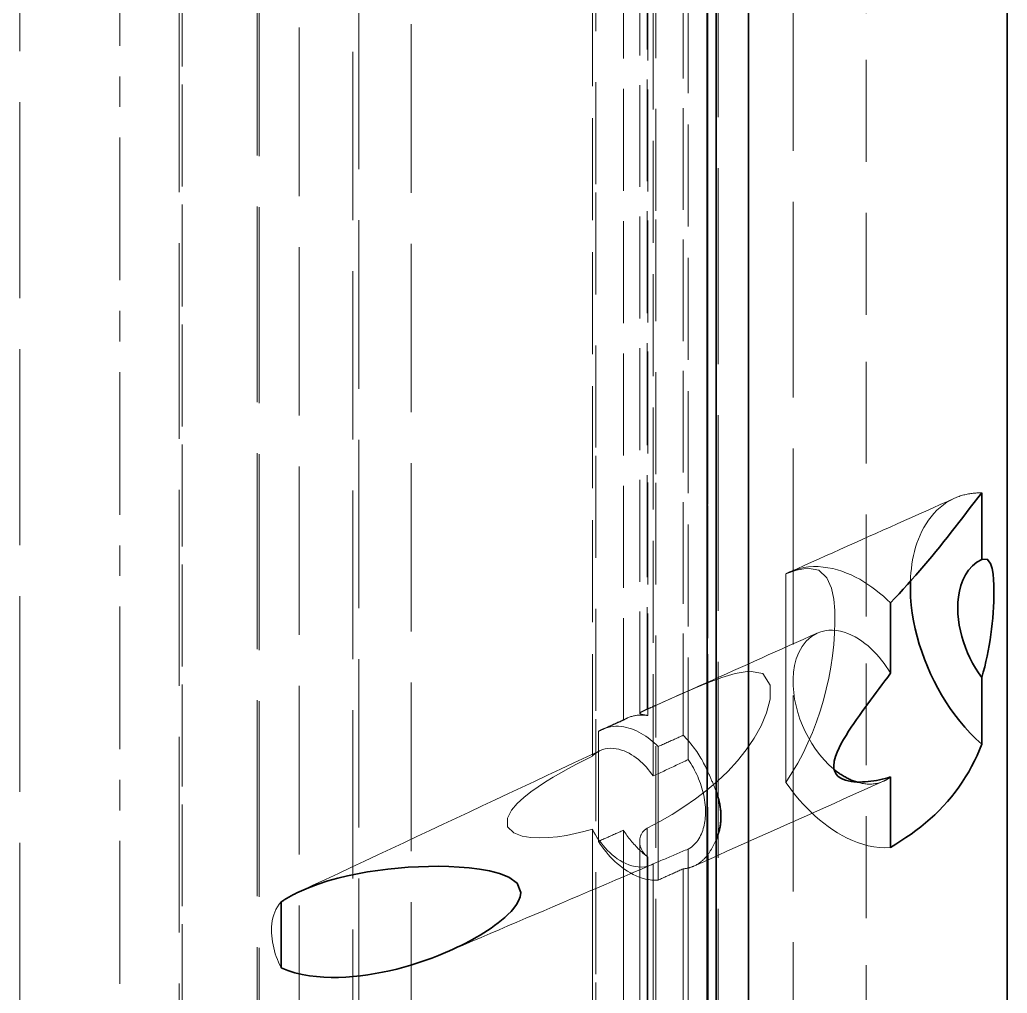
# Model space of a CAD drawing. Header units: millimetres. Extents: x 10 to 410, y 10 to 287.
# Drawn here: x 308.51 to 313.352, y 185.053 to 189.828 of the extents above; entities that cross this region are included whole.
import ezdxf

# ---------------------------------------------------------------- set-up
doc = ezdxf.new("R2010")
doc.units = ezdxf.units.MM
doc.linetypes.add('CENTER', pattern=[1.15, 0.7, -0.15, 0.15, -0.15])
doc.linetypes.add('DASHED', pattern=[0.75, 0.5, -0.25])
for name, color, linetype, lineweight in [('CENTER', 4, 'CENTER', 13), ('HIDDEN', 8, 'DASHED', 18), ('VISIBLE', 7, 'CONTINUOUS', 35)]:
    doc.layers.add(name, color=color, linetype=linetype, lineweight=lineweight)

msp = doc.modelspace()

# ---------------------------------------------------------------- linework, layer by layer
at = {"layer": 'CENTER'}
msp.add_line((309, 169), (309, 273), dxfattribs=at)
at = {"layer": 'HIDDEN'}
for points in [[(312.6602, 176.5424), (312.6602, 178.0222), (312.6602, 179.502), (312.6602, 180.9817), (312.6602, 182.4615), (312.6602, 183.9413), (312.6602, 185.4211), (312.6602, 186.9008), (312.6602, 188.3806), (312.6602, 189.8604), (312.6602, 191.3401), (312.6602, 192.8199), (312.6602, 194.2997), (312.6602, 195.7794), (312.6602, 197.2592), (312.6602, 198.739), (312.6602, 200.2187), (312.6602, 201.6985), (312.6602, 203.1783), (312.6602, 204.6581), (312.6602, 206.1378), (312.6602, 207.6176), (312.6602, 209.0974), (312.6602, 210.5771)], [(311.8842, 175.1076), (311.8842, 176.5873), (311.8842, 178.0671), (311.8842, 179.5469), (311.8842, 181.0266), (311.8842, 182.5064), (311.8842, 183.9862), (311.8842, 185.4659), (311.8842, 186.9457), (311.8842, 188.4255), (311.8842, 189.9053), (311.8842, 191.385), (311.8842, 192.8648), (311.8842, 194.3446), (311.8842, 195.8243), (311.8842, 197.3041), (311.8842, 198.7839), (311.8842, 200.2636), (311.8842, 201.7434), (311.8842, 203.2232), (311.8842, 204.7029), (311.8842, 206.1827), (311.8842, 207.6625), (311.8842, 209.1423)], [(308.51, 179.2373), (308.51, 180.448), (308.51, 181.6588), (308.51, 182.8695), (308.51, 184.0802), (308.51, 185.2909), (308.51, 186.5016), (308.51, 187.7124), (308.51, 188.9231), (308.51, 190.1338), (308.51, 191.3445), (308.51, 192.5552), (308.51, 193.766), (308.51, 194.9767), (308.51, 196.1874), (308.51, 197.3981), (308.51, 198.6088), (308.51, 199.8196), (308.51, 201.0303), (308.51, 202.241), (308.51, 203.4517), (308.51, 204.6624), (308.51, 205.8732), (308.51, 207.0839)], [(311.3352, 177.3988), (311.3352, 178.6902), (311.3352, 179.9816), (311.3352, 181.2731), (311.3352, 182.5645), (311.3352, 183.856), (311.3352, 185.1474), (311.3352, 186.4388), (311.3352, 187.7303), (311.3352, 189.0217), (311.3352, 190.3131), (311.3352, 191.6046), (311.3352, 192.896), (311.3352, 194.1874), (311.3352, 195.4789), (311.3352, 196.7703), (311.3352, 198.0617), (311.3352, 199.3532), (311.3352, 200.6446), (311.3352, 201.936), (311.3352, 203.2275), (311.3352, 204.5189), (311.3352, 205.8103), (311.3352, 207.1018)], [(311.6287, 177.2673), (311.6287, 178.5587), (311.6287, 179.8501), (311.6287, 181.1416), (311.6287, 182.433), (311.6287, 183.7245), (311.6287, 185.0159), (311.6287, 186.3073), (311.6287, 187.5988), (311.6287, 188.8902), (311.6287, 190.1816), (311.6287, 191.4731), (311.6287, 192.7645), (311.6287, 194.0559), (311.6287, 195.3474), (311.6287, 196.6388), (311.6287, 197.9302), (311.6287, 199.2217), (311.6287, 200.5131), (311.6287, 201.8045), (311.6287, 203.096), (311.6287, 204.3874), (311.6287, 205.6788), (311.6287, 206.9703)], [(311.935, 177.7031), (311.935, 178.9139), (311.935, 180.1246), (311.935, 181.3353), (311.935, 182.546), (311.935, 183.7567), (311.935, 184.9675), (311.935, 186.1782), (311.935, 187.3889), (311.935, 188.5996), (311.935, 189.8104), (311.935, 191.0211), (311.935, 192.2318), (311.935, 193.4425), (311.935, 194.6532), (311.935, 195.864), (311.935, 197.0747), (311.935, 198.2854), (311.935, 199.4961), (311.935, 200.7068), (311.935, 201.9176), (311.935, 203.1283), (311.935, 204.339), (311.935, 205.5497)], [(312.302, 177.5388), (312.302, 178.7495), (312.302, 179.9602), (312.302, 181.1709), (312.302, 182.3817), (312.302, 183.5924), (312.302, 184.8031), (312.302, 186.0138), (312.302, 187.2245), (312.302, 188.4353), (312.302, 189.646), (312.302, 190.8567), (312.302, 192.0674), (312.302, 193.2781), (312.302, 194.4889), (312.302, 195.6996), (312.302, 196.9103), (312.302, 198.121), (312.302, 199.3317), (312.302, 200.5425), (312.302, 201.7532), (312.302, 202.9639), (312.302, 204.1746), (312.302, 205.3853)], [(309.6742, 176.305), (309.6742, 177.5157), (309.6742, 178.7265), (309.6742, 179.9372), (309.6742, 181.1479), (309.6742, 182.3586), (309.6742, 183.5693), (309.6742, 184.7801), (309.6742, 185.9908), (309.6742, 187.2015), (309.6742, 188.4122), (309.6742, 189.6229), (309.6742, 190.8337), (309.6742, 192.0444), (309.6742, 193.2551), (309.6742, 194.4658), (309.6742, 195.6765), (309.6742, 196.8873), (309.6742, 198.098), (309.6742, 199.3087), (309.6742, 200.5194), (309.6742, 201.7301), (309.6742, 202.9409), (309.6742, 204.1516)], [(309.6835, 176.3008), (309.6835, 177.5116), (309.6835, 178.7223), (309.6835, 179.933), (309.6835, 181.1437), (309.6835, 182.3544), (309.6835, 183.5652), (309.6835, 184.7759), (309.6835, 185.9866), (309.6835, 187.1973), (309.6835, 188.408), (309.6835, 189.6188), (309.6835, 190.8295), (309.6835, 192.0402), (309.6835, 193.2509), (309.6835, 194.4616), (309.6835, 195.6724), (309.6835, 196.8831), (309.6835, 198.0938), (309.6835, 199.3045), (309.6835, 200.5152), (309.6835, 201.726), (309.6835, 202.9367), (309.6835, 204.1474)], [(309.2919, 176.1256), (309.2919, 177.3363), (309.2919, 178.547), (309.2919, 179.7577), (309.2919, 180.9684), (309.2919, 182.1792), (309.2919, 183.3899), (309.2919, 184.6006), (309.2919, 185.8113), (309.2919, 187.022), (309.2919, 188.2328), (309.2919, 189.4435), (309.2919, 190.6542), (309.2919, 191.8649), (309.2919, 193.0756), (309.2919, 194.2864), (309.2919, 195.4971), (309.2919, 196.7078), (309.2919, 197.9185), (309.2919, 199.1292), (309.2919, 200.34), (309.2919, 201.5507), (309.2919, 202.7614), (309.2919, 203.9721)], [(310.1731, 178.6586), (310.1731, 179.7348), (310.1731, 180.811), (310.1731, 181.8872), (310.1731, 182.9634), (310.1731, 184.0396), (310.1731, 185.1158), (310.1731, 186.192), (310.1731, 187.2682), (310.1731, 188.3444), (310.1731, 189.4206), (310.1731, 190.4968), (310.1731, 191.573), (310.1731, 192.6492), (310.1731, 193.7254), (310.1731, 194.8016), (310.1731, 195.8778), (310.1731, 196.954), (310.1731, 198.0302), (310.1731, 199.1064), (310.1731, 200.1826), (310.1731, 201.2587), (310.1731, 202.3349), (310.1731, 203.4111)], [(310.43, 178.5436), (310.43, 179.6198), (310.43, 180.696), (310.43, 181.7722), (310.43, 182.8484), (310.43, 183.9246), (310.43, 185.0007), (310.43, 186.0769), (310.43, 187.1531), (310.43, 188.2293), (310.43, 189.3055), (310.43, 190.3817), (310.43, 191.4579), (310.43, 192.5341), (310.43, 193.6103), (310.43, 194.6865), (310.43, 195.7627), (310.43, 196.8389), (310.43, 197.9151), (310.43, 198.9913), (310.43, 200.0675), (310.43, 201.1437), (310.43, 202.2199), (310.43, 203.2961)], [(309.8794, 178.5272), (309.8794, 179.6034), (309.8794, 180.6796), (309.8794, 181.7558), (309.8794, 182.832), (309.8794, 183.9082), (309.8794, 184.9843), (309.8794, 186.0605), (309.8794, 187.1367), (309.8794, 188.2129), (309.8794, 189.2891), (309.8794, 190.3653), (309.8794, 191.4415), (309.8794, 192.5177), (309.8794, 193.5939), (309.8794, 194.6701), (309.8794, 195.7463), (309.8794, 196.8225), (309.8794, 197.8987), (309.8794, 198.9749), (309.8794, 200.0511), (309.8794, 201.1273), (309.8794, 202.2035), (309.8794, 203.2797)], [(310.1433, 178.409), (310.1433, 179.4852), (310.1433, 180.5614), (310.1433, 181.6376), (310.1433, 182.7138), (310.1433, 183.79), (310.1433, 184.8662), (310.1433, 185.9424), (310.1433, 187.0185), (310.1433, 188.0947), (310.1433, 189.1709), (310.1433, 190.2471), (310.1433, 191.3233), (310.1433, 192.3995), (310.1433, 193.4757), (310.1433, 194.5519), (310.1433, 195.6281), (310.1433, 196.7043), (310.1433, 197.7805), (310.1433, 198.8567), (310.1433, 199.9329), (310.1433, 201.0091), (310.1433, 202.0853), (310.1433, 203.1615)], [(311.3177, 186.2167), (311.3177, 186.8737), (311.3177, 187.5307), (311.3177, 188.1877), (311.3177, 188.8447), (311.3177, 189.5017), (311.3177, 190.1587), (311.3177, 190.8157), (311.3177, 191.4727), (311.3177, 192.1297), (311.3177, 192.7868), (311.3177, 193.4438), (311.3177, 194.1008), (311.3177, 194.7578), (311.3177, 195.4148), (311.3177, 196.0718), (311.3177, 196.7288), (311.3177, 197.3858), (311.3177, 198.0428), (311.3177, 198.6998), (311.3177, 199.3568), (311.3177, 200.0138), (311.3177, 200.6708), (311.3177, 201.3278)], [(311.4698, 186.3921), (311.4698, 187.0413), (311.4698, 187.6905), (311.4698, 188.3396), (311.4698, 188.9888), (311.4698, 189.638), (311.4698, 190.2871), (311.4698, 190.9363), (311.4698, 191.5855), (311.4698, 192.2346), (311.4698, 192.8838), (311.4698, 193.533), (311.4698, 194.1821), (311.4698, 194.8313), (311.4698, 195.4805), (311.4698, 196.1296), (311.4698, 196.7788), (311.4698, 197.428), (311.4698, 198.0772), (311.4698, 198.7263), (311.4698, 199.3755), (311.4698, 200.0247), (311.4698, 200.6738), (311.4698, 201.323)], [(311.5872, 186.4466), (311.5872, 187.0939), (311.5872, 187.7411), (311.5872, 188.3883), (311.5872, 189.0355), (311.5872, 189.6827), (311.5872, 190.33), (311.5872, 190.9772), (311.5872, 191.6244), (311.5872, 192.2716), (311.5872, 192.9188), (311.5872, 193.5661), (311.5872, 194.2133), (311.5872, 194.8605), (311.5872, 195.5077), (311.5872, 196.1549), (311.5872, 196.8022), (311.5872, 197.4494), (311.5872, 198.0966), (311.5872, 198.7438), (311.5872, 199.391), (311.5872, 200.0382), (311.5872, 200.6855), (311.5872, 201.3327)], [(311.5499, 186.4264), (311.5499, 187.0717), (311.5499, 187.717), (311.5499, 188.3623), (311.5499, 189.0076), (311.5499, 189.6529), (311.5499, 190.2982), (311.5499, 190.9435), (311.5499, 191.5888), (311.5499, 192.2341), (311.5499, 192.8794), (311.5499, 193.5247), (311.5499, 194.17), (311.5499, 194.8153), (311.5499, 195.4606), (311.5499, 196.1059), (311.5499, 196.7512), (311.5499, 197.3965), (311.5499, 198.0418), (311.5499, 198.6871), (311.5499, 199.3324), (311.5499, 199.9777), (311.5499, 200.623), (311.5499, 201.2683)], [(311.7878, 186.1993), (311.7878, 186.8528), (311.7878, 187.5064), (311.7878, 188.1599), (311.7878, 188.8135), (311.7878, 189.467), (311.7878, 190.1206), (311.7878, 190.7741), (311.7878, 191.4277), (311.7878, 192.0812), (311.7878, 192.7348), (311.7878, 193.3883), (311.7878, 194.0419), (311.7878, 194.6954), (311.7878, 195.349), (311.7878, 196.0025), (311.7878, 196.6561), (311.7878, 197.3096), (311.7878, 197.9632), (311.7878, 198.6167), (311.7878, 199.2703), (311.7878, 199.9238), (311.7878, 200.5774), (311.7878, 201.2309)], [(311.8842, 186.14), (311.8842, 186.795), (311.8842, 187.4499), (311.8842, 188.1049), (311.8842, 188.7598), (311.8842, 189.4148), (311.8842, 190.0697), (311.8842, 190.7247), (311.8842, 191.3796), (311.8842, 192.0346), (311.8842, 192.6895), (311.8842, 193.3445), (311.8842, 193.9994), (311.8842, 194.6544), (311.8842, 195.3093), (311.8842, 195.9643), (311.8842, 196.6192), (311.8842, 197.2742), (311.8842, 197.9291), (311.8842, 198.584), (311.8842, 199.239), (311.8842, 199.8939), (311.8842, 200.5489), (311.8842, 201.2038)], [(311.5904, 186.4152), (311.5904, 187.0577), (311.5904, 187.7001), (311.5904, 188.3426), (311.5904, 188.985), (311.5904, 189.6275), (311.5904, 190.27), (311.5904, 190.9124), (311.5904, 191.5549), (311.5904, 192.1974), (311.5904, 192.8398), (311.5904, 193.4823), (311.5904, 194.1247), (311.5904, 194.7672), (311.5904, 195.4097), (311.5904, 196.0521), (311.5904, 196.6946), (311.5904, 197.3371), (311.5904, 197.9795), (311.5904, 198.622), (311.5904, 199.2644), (311.5904, 199.9069), (311.5904, 200.5494), (311.5904, 201.1918)], [(311.6165, 186.1188), (311.6165, 186.7727), (311.6165, 187.4265), (311.6165, 188.0804), (311.6165, 188.7343), (311.6165, 189.3882), (311.6165, 190.0421), (311.6165, 190.696), (311.6165, 191.3498), (311.6165, 192.0037), (311.6165, 192.6576), (311.6165, 193.3115), (311.6165, 193.9654), (311.6165, 194.6192), (311.6165, 195.2731), (311.6165, 195.927), (311.6165, 196.5809), (311.6165, 197.2348), (311.6165, 197.8887), (311.6165, 198.5425), (311.6165, 199.1964), (311.6165, 199.8503), (311.6165, 200.5042), (311.6165, 201.1581)], [(311.7633, 186.3184), (311.7633, 186.9625), (311.7633, 187.6067), (311.7633, 188.2508), (311.7633, 188.8949), (311.7633, 189.5391), (311.7633, 190.1832), (311.7633, 190.8274), (311.7633, 191.4715), (311.7633, 192.1157), (311.7633, 192.7598), (311.7633, 193.404), (311.7633, 194.0481), (311.7633, 194.6923), (311.7633, 195.3364), (311.7633, 195.9806), (311.7633, 196.6247), (311.7633, 197.2689), (311.7633, 197.913), (311.7633, 198.5572), (311.7633, 199.2013), (311.7633, 199.8455), (311.7633, 200.4896), (311.7633, 201.1338)], [(309.3072, 197.1593), (309.3072, 196.5709), (309.3072, 195.9825), (309.3072, 195.3941), (309.3072, 194.8057), (309.3072, 194.2173), (309.3072, 193.6289), (309.3072, 193.0405), (309.3072, 192.4521), (309.3072, 191.8637), (309.3072, 191.2753), (309.3072, 190.6869), (309.3072, 190.0985), (309.3072, 189.5101), (309.3072, 188.9217), (309.3072, 188.3333), (309.3072, 187.7449), (309.3072, 187.1565), (309.3072, 186.5681), (309.3072, 185.9797), (309.3072, 185.3913), (309.3072, 184.8029), (309.3072, 184.2145), (309.3072, 183.6261)], [(313.0939, 187.4813), (313.0993, 187.4837), (313.1048, 187.4859), (313.1104, 187.4881), (313.116, 187.4901), (313.1217, 187.4921), (313.1273, 187.4939), (313.1331, 187.4956), (313.1388, 187.4971), (313.1446, 187.4986), (313.1504, 187.4999), (313.1562, 187.5012), (313.1621, 187.5023), (313.168, 187.5033), (313.1739, 187.5042), (313.1798, 187.505), (313.1857, 187.5056), (313.1916, 187.5062), (313.1976, 187.5066), (313.2035, 187.507), (313.2095, 187.5072), (313.2155, 187.5073), (313.2214, 187.5073), (313.2274, 187.5072)], [(312.2863, 187.1198), (312.3214, 187.1355), (312.3565, 187.1512), (312.3916, 187.1669), (312.4267, 187.1826), (312.4618, 187.1984), (312.497, 187.2141), (312.5321, 187.2298), (312.5672, 187.2455), (312.6023, 187.2612), (312.6374, 187.2769), (312.6725, 187.2927), (312.7076, 187.3084), (312.7427, 187.3241), (312.7778, 187.3398), (312.813, 187.3555), (312.8481, 187.3713), (312.8832, 187.387), (312.9183, 187.4027), (312.9534, 187.4184), (312.9885, 187.4341), (313.0236, 187.4498), (313.0587, 187.4656), (313.0939, 187.4813)], [(312.8774, 187.0737), (312.8784, 187.0948), (312.8799, 187.1159), (312.8821, 187.137), (312.8849, 187.1579), (312.8883, 187.1788), (312.8925, 187.1995), (312.8974, 187.2201), (312.903, 187.2405), (312.9094, 187.2606), (312.9166, 187.2805), (312.9246, 187.3001), (312.9336, 187.3192), (312.9434, 187.3379), (312.9542, 187.3561), (312.9659, 187.3737), (312.9786, 187.3906), (312.9923, 187.4067), (313.007, 187.4219), (313.0227, 187.4362), (313.0392, 187.4493), (313.0566, 187.4613), (313.0749, 187.472), (313.0939, 187.4813)], [(312.2661, 186.0873), (312.2965, 186.1339), (312.3248, 186.1818), (312.351, 186.2309), (312.3751, 186.281), (312.3971, 186.3322), (312.417, 186.3841), (312.4349, 186.4368), (312.4508, 186.4902), (312.4647, 186.544), (312.4767, 186.5984), (312.4869, 186.6531), (312.4952, 186.7081), (312.5015, 186.7634), (312.5056, 186.8189), (312.5074, 186.8745), (312.5063, 186.9302), (312.5012, 186.9856), (312.49, 187.04), (312.4681, 187.091), (312.4277, 187.1282), (312.3734, 187.1376), (312.3187, 187.1279), (312.2661, 187.1098)], [(312.2661, 187.1098), (312.267, 187.1103), (312.2679, 187.1107), (312.2687, 187.1112), (312.2696, 187.1116), (312.2704, 187.1121), (312.2713, 187.1125), (312.2722, 187.113), (312.273, 187.1134), (312.2739, 187.1139), (312.2748, 187.1143), (312.2757, 187.1148), (312.2765, 187.1152), (312.2774, 187.1156), (312.2783, 187.1161), (312.2792, 187.1165), (312.2801, 187.1169), (312.2809, 187.1173), (312.2818, 187.1177), (312.2827, 187.1181), (312.2836, 187.1186), (312.2845, 187.119), (312.2854, 187.1194), (312.2863, 187.1198)], [(312.2661, 186.0873), (312.2661, 186.1317), (312.2661, 186.1762), (312.2661, 186.2206), (312.2661, 186.2651), (312.2661, 186.3096), (312.2661, 186.354), (312.2661, 186.3985), (312.2661, 186.4429), (312.2661, 186.4874), (312.2661, 186.5318), (312.2661, 186.5763), (312.2661, 186.6208), (312.2661, 186.6652), (312.2661, 186.7097), (312.2661, 186.7541), (312.2661, 186.7986), (312.2661, 186.843), (312.2661, 186.8875), (312.2661, 186.932), (312.2661, 186.9764), (312.2661, 187.0209), (312.2661, 187.0653), (312.2661, 187.1098)], [(312.2863, 187.1198), (312.3084, 187.1286), (312.3311, 187.1356), (312.3544, 187.1408), (312.3779, 187.1441), (312.4017, 187.1457), (312.4255, 187.1455), (312.4493, 187.1438), (312.4728, 187.1405), (312.4962, 187.1359), (312.5192, 187.1299), (312.5419, 187.1227), (312.5642, 187.1143), (312.5861, 187.1049), (312.6076, 187.0946), (312.6286, 187.0834), (312.6491, 187.0714), (312.6692, 187.0586), (312.6888, 187.0451), (312.708, 187.0309), (312.7266, 187.0162), (312.7449, 187.0008), (312.7626, 186.985), (312.7799, 186.9686)], [(311.6324, 186.4669), (311.6667, 186.4822), (311.7009, 186.4976), (311.7352, 186.5129), (311.7695, 186.5282), (311.8037, 186.5436), (311.838, 186.5589), (311.8723, 186.5743), (311.9066, 186.5896), (311.9408, 186.605), (311.9751, 186.6203), (312.0094, 186.6356), (312.0436, 186.651), (312.0779, 186.6663), (312.1122, 186.6817), (312.1464, 186.697), (312.1807, 186.7123), (312.215, 186.7277), (312.2492, 186.743), (312.2835, 186.7584), (312.3178, 186.7737), (312.3521, 186.789), (312.3863, 186.8044), (312.4206, 186.8197)], [(312.5027, 186.1516), (312.4777, 186.1739), (312.4544, 186.1979), (312.4327, 186.2233), (312.4125, 186.2501), (312.394, 186.2779), (312.377, 186.3068), (312.3616, 186.3365), (312.3478, 186.367), (312.3357, 186.3982), (312.3252, 186.43), (312.3166, 186.4623), (312.3098, 186.4951), (312.305, 186.5282), (312.3023, 186.5616), (312.302, 186.5951), (312.3043, 186.6284), (312.3095, 186.6615), (312.3179, 186.6939), (312.33, 186.7251), (312.3462, 186.7544), (312.3667, 186.7807), (312.3917, 186.803), (312.4206, 186.8197)], [(312.4206, 186.8197), (312.4387, 186.8265), (312.4575, 186.8311), (312.4767, 186.8336), (312.496, 186.8339), (312.5153, 186.8322), (312.5343, 186.8288), (312.553, 186.8238), (312.5713, 186.8174), (312.589, 186.8096), (312.6062, 186.8008), (312.6229, 186.791), (312.639, 186.7803), (312.6545, 186.7687), (312.6695, 186.7565), (312.684, 186.7436), (312.6978, 186.7301), (312.7112, 186.7161), (312.7239, 186.7015), (312.7362, 186.6866), (312.7479, 186.6712), (312.7591, 186.6554), (312.7698, 186.6392), (312.7799, 186.6228)], [(311.5872, 185.8624), (311.6485, 185.8949), (311.7084, 185.9297), (311.767, 185.9669), (311.8239, 186.0065), (311.8789, 186.0487), (311.9317, 186.0937), (311.9819, 186.1416), (312.0289, 186.1925), (312.0723, 186.2466), (312.1114, 186.3039), (312.1451, 186.3645), (312.1721, 186.4283), (312.1895, 186.4954), (312.1899, 186.5644), (312.1535, 186.6209), (312.0864, 186.6337), (312.0181, 186.622), (311.9519, 186.6015), (311.887, 186.5771), (311.8228, 186.5507), (311.7592, 186.5232), (311.6957, 186.4952), (311.6324, 186.4669)], [(311.5499, 186.4264), (311.5506, 186.4281), (311.552, 186.4294), (311.5535, 186.4305), (311.5551, 186.4315), (311.5567, 186.4324), (311.5584, 186.4333), (311.56, 186.4341), (311.5617, 186.435), (311.5634, 186.4358), (311.5651, 186.4366), (311.5668, 186.4374), (311.5685, 186.4382), (311.5702, 186.4389), (311.5719, 186.4397), (311.5736, 186.4405), (311.5753, 186.4413), (311.577, 186.442), (311.5787, 186.4428), (311.5804, 186.4436), (311.5821, 186.4444), (311.5838, 186.4451), (311.5855, 186.4459), (311.5872, 186.4466)], [(311.6324, 186.4669), (311.6304, 186.466), (311.6285, 186.4651), (311.6265, 186.4642), (311.6245, 186.4634), (311.6226, 186.4625), (311.6206, 186.4616), (311.6187, 186.4607), (311.6167, 186.4598), (311.6147, 186.459), (311.6128, 186.4581), (311.6108, 186.4572), (311.6088, 186.4563), (311.6069, 186.4555), (311.6049, 186.4546), (311.6029, 186.4537), (311.601, 186.4528), (311.599, 186.4519), (311.597, 186.4511), (311.5951, 186.4502), (311.5931, 186.4493), (311.5912, 186.4484), (311.5892, 186.4475), (311.5872, 186.4466)], [(311.3474, 186.3374), (311.3527, 186.3397), (311.358, 186.3421), (311.3634, 186.3445), (311.3687, 186.3469), (311.374, 186.3493), (311.3793, 186.3517), (311.3846, 186.354), (311.39, 186.3564), (311.3953, 186.3588), (311.4006, 186.3612), (311.4059, 186.3636), (311.4112, 186.3659), (311.4166, 186.3683), (311.4219, 186.3707), (311.4272, 186.3731), (311.4325, 186.3755), (311.4378, 186.3779), (311.4432, 186.3802), (311.4485, 186.3826), (311.4538, 186.385), (311.4591, 186.3874), (311.4644, 186.3898), (311.4698, 186.3921)], [(311.3683, 186.3487), (311.3736, 186.351), (311.3789, 186.3534), (311.3843, 186.3558), (311.3896, 186.3582), (311.3949, 186.3606), (311.4002, 186.3629), (311.4055, 186.3653), (311.4109, 186.3677), (311.4162, 186.3701), (311.4215, 186.3725), (311.4268, 186.3749), (311.4321, 186.3772), (311.4375, 186.3796), (311.4428, 186.382), (311.4481, 186.3844), (311.4534, 186.3868), (311.4587, 186.3891), (311.4641, 186.3915), (311.4694, 186.3939), (311.4747, 186.3963), (311.48, 186.3987), (311.4853, 186.401), (311.4907, 186.4034)], [(311.4698, 186.3921), (311.4706, 186.3927), (311.4715, 186.3932), (311.4724, 186.3938), (311.4733, 186.3943), (311.4742, 186.3949), (311.475, 186.3954), (311.4759, 186.3959), (311.4768, 186.3964), (311.4777, 186.3969), (311.4786, 186.3974), (311.4795, 186.3979), (311.4804, 186.3984), (311.4814, 186.3989), (311.4823, 186.3994), (311.4832, 186.3999), (311.4841, 186.4003), (311.485, 186.4008), (311.486, 186.4012), (311.4869, 186.4017), (311.4878, 186.4021), (311.4888, 186.4026), (311.4897, 186.403), (311.4907, 186.4034)], [(311.4907, 186.4034), (311.4947, 186.4052), (311.4988, 186.4068), (311.503, 186.4083), (311.5072, 186.4098), (311.5114, 186.4111), (311.5157, 186.4122), (311.52, 186.4133), (311.5243, 186.4142), (311.5287, 186.4151), (311.5331, 186.4158), (311.5375, 186.4164), (311.5419, 186.4169), (311.5463, 186.4172), (311.5507, 186.4175), (311.5551, 186.4176), (311.5596, 186.4177), (311.564, 186.4176), (311.5684, 186.4175), (311.5728, 186.4172), (311.5773, 186.4169), (311.5817, 186.4164), (311.5861, 186.4158), (311.5904, 186.4152)], [(311.5904, 186.4152), (311.5886, 186.4155), (311.5868, 186.4158), (311.5849, 186.4161), (311.5831, 186.4164), (311.5812, 186.4167), (311.5794, 186.417), (311.5775, 186.4174), (311.5757, 186.4177), (311.5739, 186.418), (311.572, 186.4184), (311.5702, 186.4187), (311.5684, 186.4191), (311.5666, 186.4195), (311.5647, 186.4199), (311.5629, 186.4203), (311.5611, 186.4208), (311.5593, 186.4212), (311.5575, 186.4217), (311.5557, 186.4223), (311.554, 186.4229), (311.5523, 186.4237), (311.5507, 186.4248), (311.5499, 186.4264)], [(311.3474, 186.3374), (311.3483, 186.3379), (311.3491, 186.3385), (311.35, 186.339), (311.3509, 186.3396), (311.3518, 186.3401), (311.3527, 186.3406), (311.3536, 186.3411), (311.3545, 186.3416), (311.3554, 186.3422), (311.3563, 186.3427), (311.3572, 186.3432), (311.3581, 186.3436), (311.359, 186.3441), (311.3599, 186.3446), (311.3608, 186.3451), (311.3618, 186.3456), (311.3627, 186.346), (311.3636, 186.3465), (311.3645, 186.3469), (311.3655, 186.3474), (311.3664, 186.3478), (311.3673, 186.3482), (311.3683, 186.3487)], [(311.3474, 185.7979), (311.3474, 185.8214), (311.3474, 185.8448), (311.3474, 185.8683), (311.3474, 185.8917), (311.3474, 185.9152), (311.3474, 185.9386), (311.3474, 185.9621), (311.3474, 185.9855), (311.3474, 186.009), (311.3474, 186.0324), (311.3474, 186.0559), (311.3474, 186.0794), (311.3474, 186.1028), (311.3474, 186.1263), (311.3474, 186.1497), (311.3474, 186.1732), (311.3474, 186.1966), (311.3474, 186.2201), (311.3474, 186.2435), (311.3474, 186.267), (311.3474, 186.2905), (311.3474, 186.3139), (311.3474, 186.3374)], [(311.3683, 186.3487), (311.3805, 186.3535), (311.3931, 186.3574), (311.406, 186.3602), (311.4191, 186.362), (311.4322, 186.3629), (311.4454, 186.3627), (311.4585, 186.3617), (311.4716, 186.3598), (311.4845, 186.3572), (311.4972, 186.3538), (311.5098, 186.3497), (311.5221, 186.345), (311.5342, 186.3398), (311.546, 186.334), (311.5576, 186.3277), (311.5689, 186.3209), (311.58, 186.3138), (311.5908, 186.3062), (311.6014, 186.2983), (311.6117, 186.2901), (311.6217, 186.2815), (311.6315, 186.2727), (311.641, 186.2636)], [(311.641, 186.2636), (311.6463, 186.266), (311.6516, 186.2683), (311.6569, 186.2707), (311.6623, 186.2731), (311.6676, 186.2755), (311.6729, 186.2779), (311.6782, 186.2802), (311.6835, 186.2826), (311.6889, 186.285), (311.6942, 186.2874), (311.6995, 186.2898), (311.7048, 186.2922), (311.7101, 186.2945), (311.7155, 186.2969), (311.7208, 186.2993), (311.7261, 186.3017), (311.7314, 186.3041), (311.7367, 186.3064), (311.7421, 186.3088), (311.7474, 186.3112), (311.7527, 186.3136), (311.758, 186.316), (311.7633, 186.3184)], [(311.7633, 186.3184), (311.77, 186.3117), (311.7765, 186.3049), (311.7829, 186.2979), (311.7891, 186.2909), (311.7953, 186.2838), (311.8013, 186.2765), (311.8072, 186.2691), (311.8129, 186.2617), (311.8185, 186.2541), (311.824, 186.2465), (311.8294, 186.2387), (311.8347, 186.2309), (311.8398, 186.223), (311.8448, 186.215), (311.8497, 186.207), (311.8544, 186.1989), (311.859, 186.1907), (311.8635, 186.1824), (311.8679, 186.174), (311.8722, 186.1656), (311.8763, 186.1572), (311.8803, 186.1486), (311.8842, 186.14)], [(309.8806, 185.5511), (309.9446, 185.5812), (310.0087, 185.6113), (310.0728, 185.6414), (310.1369, 185.6715), (310.201, 185.7015), (310.2651, 185.7316), (310.3291, 185.7617), (310.3932, 185.7918), (310.4573, 185.8218), (310.5214, 185.8519), (310.5855, 185.882), (310.6495, 185.9121), (310.7136, 185.9422), (310.7777, 185.9722), (310.8418, 186.0023), (310.9059, 186.0324), (310.97, 186.0625), (311.034, 186.0925), (311.0981, 186.1226), (311.1622, 186.1527), (311.2263, 186.1828), (311.2904, 186.2128), (311.3545, 186.2429)], [(311.3177, 186.2167), (311.3191, 186.2181), (311.3205, 186.2195), (311.3219, 186.2208), (311.3234, 186.2222), (311.3249, 186.2235), (311.3264, 186.2248), (311.3279, 186.226), (311.3294, 186.2273), (311.331, 186.2285), (311.3325, 186.2297), (311.3341, 186.2309), (311.3357, 186.232), (311.3373, 186.2331), (311.339, 186.2342), (311.3406, 186.2353), (311.3423, 186.2364), (311.344, 186.2374), (311.3457, 186.2384), (311.3474, 186.2393), (311.3492, 186.2403), (311.3509, 186.2412), (311.3527, 186.2421), (311.3545, 186.2429)], [(311.3545, 186.2429), (311.3671, 186.248), (311.3802, 186.2517), (311.3937, 186.254), (311.4073, 186.2548), (311.4209, 186.2544), (311.4344, 186.2528), (311.4478, 186.25), (311.4609, 186.2463), (311.4737, 186.2416), (311.4862, 186.2362), (311.4984, 186.23), (311.5102, 186.2231), (311.5216, 186.2157), (311.5327, 186.2078), (311.5434, 186.1993), (311.5538, 186.1905), (311.5638, 186.1812), (311.5734, 186.1716), (311.5827, 186.1616), (311.5917, 186.1513), (311.6003, 186.1407), (311.6086, 186.1299), (311.6165, 186.1188)], [(311.641, 185.6087), (311.641, 185.6372), (311.641, 185.6656), (311.641, 185.6941), (311.641, 185.7226), (311.641, 185.7511), (311.641, 185.7795), (311.641, 185.808), (311.641, 185.8365), (311.641, 185.8649), (311.641, 185.8934), (311.641, 185.9219), (311.641, 185.9504), (311.641, 185.9788), (311.641, 186.0073), (311.641, 186.0358), (311.641, 186.0643), (311.641, 186.0927), (311.641, 186.1212), (311.641, 186.1497), (311.641, 186.1782), (311.641, 186.2066), (311.641, 186.2351), (311.641, 186.2636)], [(311.3177, 186.2167), (311.2788, 186.1968), (311.2401, 186.1766), (311.2016, 186.1559), (311.1635, 186.1347), (311.1257, 186.1127), (311.0884, 186.0899), (311.0518, 186.0661), (311.0162, 186.0409), (310.9819, 186.0139), (310.9497, 185.9844), (310.9213, 185.9512), (310.9012, 185.9127), (310.9025, 185.87), (310.9325, 185.8393), (310.9732, 185.8238), (311.0163, 185.8168), (311.0599, 185.815), (311.1035, 185.8167), (311.147, 185.8212), (311.1902, 185.8277), (311.233, 185.8361), (311.2755, 185.8461), (311.3177, 185.8575)], [(311.7878, 186.1993), (311.7804, 186.1958), (311.7729, 186.1923), (311.7655, 186.1888), (311.758, 186.1853), (311.7506, 186.1818), (311.7431, 186.1783), (311.7357, 186.1748), (311.7282, 186.1713), (311.7208, 186.1678), (311.7133, 186.1643), (311.7059, 186.1608), (311.6984, 186.1573), (311.691, 186.1538), (311.6835, 186.1503), (311.6761, 186.1468), (311.6686, 186.1433), (311.6612, 186.1398), (311.6537, 186.1363), (311.6463, 186.1328), (311.6388, 186.1293), (311.6314, 186.1258), (311.6239, 186.1223), (311.6165, 186.1188)], [(311.7878, 186.1993), (311.7945, 186.1894), (311.801, 186.1793), (311.8072, 186.1691), (311.8132, 186.1587), (311.8189, 186.1482), (311.8243, 186.1376), (311.8295, 186.1268), (311.8344, 186.1159), (311.839, 186.1049), (311.8434, 186.0937), (311.8475, 186.0825), (311.8513, 186.0712), (311.8548, 186.0597), (311.8581, 186.0482), (311.861, 186.0366), (311.8637, 186.025), (311.866, 186.0132), (311.868, 186.0015), (311.8697, 185.9896), (311.871, 185.9777), (311.872, 185.9658), (311.8725, 185.9539), (311.8727, 185.9419)], [(311.8842, 186.14), (311.886, 186.1359), (311.8879, 186.1317), (311.8897, 186.1275), (311.8916, 186.1233), (311.8934, 186.1191), (311.8953, 186.1149), (311.8971, 186.1107), (311.899, 186.1065), (311.9008, 186.1023), (311.9026, 186.0981), (311.9044, 186.0939), (311.9062, 186.0897), (311.908, 186.0855), (311.9098, 186.0813), (311.9115, 186.0771), (311.9132, 186.0728), (311.915, 186.0686), (311.9166, 186.0643), (311.9183, 186.06), (311.9199, 186.0558), (311.9216, 186.0515), (311.9231, 186.0472), (311.9247, 186.0429)], [(311.8158, 185.677), (311.8563, 185.6951), (311.8967, 185.7132), (311.9371, 185.7313), (311.9776, 185.7494), (312.018, 185.7675), (312.0584, 185.7856), (312.0989, 185.8037), (312.1393, 185.8218), (312.1797, 185.8399), (312.2202, 185.858), (312.2606, 185.8761), (312.301, 185.8942), (312.3415, 185.9123), (312.3819, 185.9304), (312.4223, 185.9485), (312.4628, 185.9666), (312.5032, 185.9847), (312.5436, 186.0028), (312.5841, 186.0209), (312.6245, 186.039), (312.6649, 186.0571), (312.7053, 186.0752), (312.7458, 186.0933)], [(312.7458, 186.0933), (312.7403, 186.091), (312.7348, 186.0889), (312.7292, 186.087), (312.7235, 186.0853), (312.7178, 186.0838), (312.712, 186.0825), (312.7062, 186.0814), (312.7003, 186.0805), (312.6944, 186.0799), (312.6885, 186.0794), (312.6826, 186.0791), (312.6767, 186.079), (312.6708, 186.0791), (312.6649, 186.0794), (312.659, 186.0799), (312.6531, 186.0805), (312.6472, 186.0814), (312.6414, 186.0823), (312.6355, 186.0835), (312.6298, 186.0847), (312.624, 186.0862), (312.6183, 186.0877), (312.6126, 186.0895)], [(312.7799, 186.114), (312.7785, 186.113), (312.7772, 186.1119), (312.7758, 186.1109), (312.7744, 186.1098), (312.773, 186.1088), (312.7715, 186.1078), (312.7701, 186.1068), (312.7686, 186.1059), (312.7672, 186.1049), (312.7657, 186.104), (312.7642, 186.1031), (312.7627, 186.1022), (312.7613, 186.1013), (312.7597, 186.1004), (312.7582, 186.0995), (312.7567, 186.0987), (312.7552, 186.0979), (312.7536, 186.0971), (312.7521, 186.0963), (312.7505, 186.0955), (312.7489, 186.0948), (312.7474, 186.094), (312.7458, 186.0933)], [(312.7799, 185.7682), (312.7525, 185.7672), (312.7251, 185.7685), (312.6979, 185.7718), (312.671, 185.777), (312.6444, 185.784), (312.6184, 185.7925), (312.5928, 185.8025), (312.5679, 185.8139), (312.5435, 185.8265), (312.5197, 185.8402), (312.4966, 185.8549), (312.474, 185.8705), (312.4521, 185.887), (312.4308, 185.9043), (312.4101, 185.9223), (312.39, 185.941), (312.3705, 185.9603), (312.3517, 185.9802), (312.3334, 186.0006), (312.3157, 186.0216), (312.2986, 186.043), (312.2821, 186.0649), (312.2661, 186.0873)], [(311.8727, 185.9419), (311.8726, 185.9328), (311.8723, 185.9236), (311.8716, 185.9145), (311.8708, 185.9054), (311.8696, 185.8964), (311.8681, 185.8873), (311.8664, 185.8784), (311.8643, 185.8695), (311.8619, 185.8607), (311.8592, 185.8519), (311.8561, 185.8433), (311.8527, 185.8349), (311.8488, 185.8266), (311.8446, 185.8185), (311.84, 185.8106), (311.8349, 185.803), (311.8294, 185.7957), (311.8235, 185.7887), (311.8172, 185.7822), (311.8104, 185.776), (311.8032, 185.7704), (311.7957, 185.7652), (311.7878, 185.7606)], [(311.6054, 185.6823), (311.5904, 185.6771), (311.5748, 185.6737), (311.5589, 185.6723), (311.543, 185.6727), (311.5272, 185.6747), (311.5116, 185.6782), (311.4964, 185.6831), (311.4817, 185.6891), (311.4673, 185.6961), (311.4535, 185.704), (311.4402, 185.7128), (311.4273, 185.7222), (311.415, 185.7323), (311.4031, 185.743), (311.3917, 185.7541), (311.3809, 185.7658), (311.3704, 185.7779), (311.3605, 185.7903), (311.351, 185.8031), (311.342, 185.8163), (311.3334, 185.8297), (311.3253, 185.8435), (311.3177, 185.8575)], [(311.3177, 177.219), (311.3177, 177.5946), (311.3177, 177.9702), (311.3177, 178.3458), (311.3177, 178.7214), (311.3177, 179.0969), (311.3177, 179.4725), (311.3177, 179.8481), (311.3177, 180.2237), (311.3177, 180.5993), (311.3177, 180.9749), (311.3177, 181.3505), (311.3177, 181.726), (311.3177, 182.1016), (311.3177, 182.4772), (311.3177, 182.8528), (311.3177, 183.2284), (311.3177, 183.604), (311.3177, 183.9796), (311.3177, 184.3551), (311.3177, 184.7307), (311.3177, 185.1063), (311.3177, 185.4819), (311.3177, 185.8575)], [(311.3474, 185.7979), (311.3527, 185.8003), (311.358, 185.8027), (311.3634, 185.805), (311.3687, 185.8074), (311.374, 185.8098), (311.3793, 185.8122), (311.3846, 185.8146), (311.39, 185.817), (311.3953, 185.8193), (311.4006, 185.8217), (311.4059, 185.8241), (311.4112, 185.8265), (311.4166, 185.8289), (311.4219, 185.8312), (311.4272, 185.8336), (311.4325, 185.836), (311.4378, 185.8384), (311.4432, 185.8408), (311.4485, 185.8431), (311.4538, 185.8455), (311.4591, 185.8479), (311.4644, 185.8503), (311.4698, 185.8527)], [(311.5904, 185.7215), (311.5842, 185.7262), (311.5781, 185.731), (311.572, 185.7359), (311.5661, 185.7409), (311.5602, 185.7461), (311.5545, 185.7513), (311.5488, 185.7566), (311.5432, 185.7621), (311.5377, 185.7676), (311.5323, 185.7732), (311.5269, 185.7789), (311.5217, 185.7846), (311.5165, 185.7905), (311.5115, 185.7964), (311.5065, 185.8024), (311.5016, 185.8084), (311.4968, 185.8146), (311.4921, 185.8208), (311.4874, 185.827), (311.4829, 185.8333), (311.4784, 185.8397), (311.4741, 185.8462), (311.4698, 185.8527)], [(311.4698, 177.459), (311.4698, 177.824), (311.4698, 178.1889), (311.4698, 178.5539), (311.4698, 178.9188), (311.4698, 179.2837), (311.4698, 179.6487), (311.4698, 180.0136), (311.4698, 180.3786), (311.4698, 180.7435), (311.4698, 181.1084), (311.4698, 181.4734), (311.4698, 181.8383), (311.4698, 182.2033), (311.4698, 182.5682), (311.4698, 182.9331), (311.4698, 183.2981), (311.4698, 183.663), (311.4698, 184.028), (311.4698, 184.3929), (311.4698, 184.7579), (311.4698, 185.1228), (311.4698, 185.4877), (311.4698, 185.8527)], [(311.5499, 185.7979), (311.55, 185.8014), (311.5502, 185.8048), (311.5505, 185.8082), (311.551, 185.8115), (311.5517, 185.8149), (311.5524, 185.8182), (311.5534, 185.8215), (311.5544, 185.8247), (311.5557, 185.8279), (311.557, 185.831), (311.5585, 185.8341), (311.5602, 185.8371), (311.562, 185.84), (311.564, 185.8427), (311.5661, 185.8454), (311.5683, 185.848), (311.5707, 185.8505), (311.5732, 185.8528), (311.5758, 185.855), (311.5785, 185.8571), (311.5813, 185.859), (311.5842, 185.8607), (311.5872, 185.8624)], [(311.5872, 175.3253), (311.5872, 175.7834), (311.5872, 176.2416), (311.5872, 176.6997), (311.5872, 177.1578), (311.5872, 177.616), (311.5872, 178.0741), (311.5872, 178.5322), (311.5872, 178.9904), (311.5872, 179.4485), (311.5872, 179.9066), (311.5872, 180.3648), (311.5872, 180.8229), (311.5872, 181.281), (311.5872, 181.7392), (311.5872, 182.1973), (311.5872, 182.6554), (311.5872, 183.1136), (311.5872, 183.5717), (311.5872, 184.0298), (311.5872, 184.488), (311.5872, 184.9461), (311.5872, 185.4042), (311.5872, 185.8624)], [(311.9247, 185.8055), (311.9233, 185.8022), (311.9219, 185.7989), (311.9204, 185.7956), (311.9189, 185.7923), (311.9173, 185.7891), (311.9158, 185.7859), (311.9142, 185.7826), (311.9125, 185.7794), (311.9108, 185.7762), (311.9091, 185.7731), (311.9074, 185.7699), (311.9056, 185.7668), (311.9038, 185.7637), (311.902, 185.7606), (311.9002, 185.7575), (311.8983, 185.7544), (311.8963, 185.7514), (311.8944, 185.7483), (311.8924, 185.7453), (311.8904, 185.7423), (311.8884, 185.7394), (311.8863, 185.7364), (311.8842, 185.7335)], [(311.641, 185.6087), (311.6251, 185.608), (311.6092, 185.6086), (311.5935, 185.6105), (311.5779, 185.6136), (311.5625, 185.6177), (311.5475, 185.6228), (311.5327, 185.6288), (311.5184, 185.6356), (311.5044, 185.6431), (311.4907, 185.6513), (311.4775, 185.66), (311.4646, 185.6693), (311.4521, 185.6792), (311.44, 185.6894), (311.4282, 185.7001), (311.4169, 185.7112), (311.4059, 185.7227), (311.3952, 185.7345), (311.3849, 185.7466), (311.375, 185.759), (311.3655, 185.7717), (311.3562, 185.7847), (311.3474, 185.7979)], [(311.5904, 185.7215), (311.5873, 185.7239), (311.5843, 185.7264), (311.5814, 185.729), (311.5786, 185.7316), (311.5758, 185.7344), (311.5732, 185.7373), (311.5707, 185.7403), (311.5683, 185.7434), (311.5661, 185.7466), (311.564, 185.7499), (311.562, 185.7532), (311.5601, 185.7567), (311.5584, 185.7602), (311.5568, 185.7637), (311.5554, 185.7674), (311.5541, 185.7711), (311.553, 185.7748), (311.5521, 185.7786), (311.5513, 185.7824), (311.5507, 185.7863), (311.5503, 185.7901), (311.55, 185.794), (311.5499, 185.7979)], [(311.5499, 175.283), (311.5499, 175.7401), (311.5499, 176.1973), (311.5499, 176.6545), (311.5499, 177.1116), (311.5499, 177.5688), (311.5499, 178.026), (311.5499, 178.4832), (311.5499, 178.9403), (311.5499, 179.3975), (311.5499, 179.8547), (311.5499, 180.3119), (311.5499, 180.769), (311.5499, 181.2262), (311.5499, 181.6834), (311.5499, 182.1406), (311.5499, 182.5977), (311.5499, 183.0549), (311.5499, 183.5121), (311.5499, 183.9693), (311.5499, 184.4264), (311.5499, 184.8836), (311.5499, 185.3408), (311.5499, 185.7979)], [(311.6165, 185.6878), (311.6239, 185.6909), (311.6314, 185.6941), (311.6388, 185.6973), (311.6463, 185.7004), (311.6537, 185.7036), (311.6612, 185.7068), (311.6686, 185.7099), (311.6761, 185.7131), (311.6835, 185.7163), (311.691, 185.7194), (311.6984, 185.7226), (311.7059, 185.7258), (311.7133, 185.7289), (311.7208, 185.7321), (311.7282, 185.7353), (311.7357, 185.7384), (311.7431, 185.7416), (311.7506, 185.7448), (311.758, 185.7479), (311.7655, 185.7511), (311.7729, 185.7543), (311.7804, 185.7574), (311.7878, 185.7606)], [(311.7878, 177.1619), (311.7878, 177.5357), (311.7878, 177.9096), (311.7878, 178.2834), (311.7878, 178.6573), (311.7878, 179.0312), (311.7878, 179.405), (311.7878, 179.7789), (311.7878, 180.1527), (311.7878, 180.5266), (311.7878, 180.9005), (311.7878, 181.2743), (311.7878, 181.6482), (311.7878, 182.022), (311.7878, 182.3959), (311.7878, 182.7697), (311.7878, 183.1436), (311.7878, 183.5175), (311.7878, 183.8913), (311.7878, 184.2652), (311.7878, 184.639), (311.7878, 185.0129), (311.7878, 185.3868), (311.7878, 185.7606)], [(311.5904, 177.405), (311.5904, 177.7666), (311.5904, 178.1282), (311.5904, 178.4897), (311.5904, 178.8513), (311.5904, 179.2129), (311.5904, 179.5745), (311.5904, 179.9361), (311.5904, 180.2977), (311.5904, 180.6593), (311.5904, 181.0209), (311.5904, 181.3825), (311.5904, 181.744), (311.5904, 182.1056), (311.5904, 182.4672), (311.5904, 182.8288), (311.5904, 183.1904), (311.5904, 183.552), (311.5904, 183.9136), (311.5904, 184.2752), (311.5904, 184.6367), (311.5904, 184.9983), (311.5904, 185.3599), (311.5904, 185.7215)], [(311.8842, 185.7335), (311.8818, 185.7304), (311.8794, 185.7273), (311.877, 185.7243), (311.8745, 185.7213), (311.8719, 185.7184), (311.8693, 185.7155), (311.8666, 185.7127), (311.8638, 185.7099), (311.861, 185.7072), (311.8581, 185.7046), (311.8552, 185.702), (311.8522, 185.6995), (311.8492, 185.6971), (311.8461, 185.6947), (311.8429, 185.6924), (311.8397, 185.6902), (311.8364, 185.6881), (311.8331, 185.686), (311.8297, 185.6841), (311.8263, 185.6822), (311.8229, 185.6804), (311.8194, 185.6786), (311.8158, 185.677)], [(310.5971, 185.2525), (310.6409, 185.2712), (310.6847, 185.2899), (310.7286, 185.3086), (310.7724, 185.3272), (310.8163, 185.3459), (310.8601, 185.3646), (310.9039, 185.3833), (310.9478, 185.402), (310.9916, 185.4207), (311.0355, 185.4394), (311.0793, 185.4581), (311.1232, 185.4768), (311.167, 185.4955), (311.2108, 185.5141), (311.2547, 185.5328), (311.2985, 185.5515), (311.3424, 185.5702), (311.3862, 185.5889), (311.43, 185.6076), (311.4739, 185.6263), (311.5177, 185.645), (311.5616, 185.6637), (311.6054, 185.6823)], [(311.6165, 185.6878), (311.616, 185.6875), (311.6156, 185.6872), (311.6151, 185.687), (311.6146, 185.6867), (311.6141, 185.6865), (311.6137, 185.6862), (311.6132, 185.686), (311.6127, 185.6857), (311.6122, 185.6855), (311.6117, 185.6853), (311.6113, 185.685), (311.6108, 185.6848), (311.6103, 185.6846), (311.6098, 185.6843), (311.6093, 185.6841), (311.6088, 185.6839), (311.6083, 185.6837), (311.6079, 185.6834), (311.6074, 185.6832), (311.6069, 185.683), (311.6064, 185.6828), (311.6059, 185.6826), (311.6054, 185.6823)], [(311.6165, 177.0852), (311.6165, 177.4592), (311.6165, 177.8332), (311.6165, 178.2073), (311.6165, 178.5813), (311.6165, 178.9553), (311.6165, 179.3293), (311.6165, 179.7034), (311.6165, 180.0774), (311.6165, 180.4514), (311.6165, 180.8254), (311.6165, 181.1995), (311.6165, 181.5735), (311.6165, 181.9475), (311.6165, 182.3215), (311.6165, 182.6956), (311.6165, 183.0696), (311.6165, 183.4436), (311.6165, 183.8176), (311.6165, 184.1917), (311.6165, 184.5657), (311.6165, 184.9397), (311.6165, 185.3137), (311.6165, 185.6878)], [(311.641, 185.6087), (311.6463, 185.6111), (311.6516, 185.6135), (311.6569, 185.6158), (311.6623, 185.6182), (311.6676, 185.6206), (311.6729, 185.623), (311.6782, 185.6254), (311.6835, 185.6277), (311.6889, 185.6301), (311.6942, 185.6325), (311.6995, 185.6349), (311.7048, 185.6373), (311.7101, 185.6396), (311.7155, 185.642), (311.7208, 185.6444), (311.7261, 185.6468), (311.7314, 185.6492), (311.7367, 185.6516), (311.7421, 185.6539), (311.7474, 185.6563), (311.7527, 185.6587), (311.758, 185.6611), (311.7633, 185.6635)], [(311.8158, 185.677), (311.8137, 185.6761), (311.8115, 185.6751), (311.8093, 185.6743), (311.8071, 185.6734), (311.8049, 185.6726), (311.8026, 185.6718), (311.8004, 185.671), (311.7981, 185.6703), (311.7959, 185.6696), (311.7936, 185.669), (311.7913, 185.6683), (311.789, 185.6678), (311.7867, 185.6672), (311.7844, 185.6667), (311.7821, 185.6662), (311.7798, 185.6657), (311.7774, 185.6653), (311.7751, 185.6649), (311.7727, 185.6646), (311.7704, 185.6642), (311.768, 185.664), (311.7657, 185.6637), (311.7633, 185.6635)], [(311.7633, 177.3275), (311.7633, 177.69), (311.7633, 178.0524), (311.7633, 178.4148), (311.7633, 178.7773), (311.7633, 179.1397), (311.7633, 179.5021), (311.7633, 179.8646), (311.7633, 180.227), (311.7633, 180.5894), (311.7633, 180.9518), (311.7633, 181.3143), (311.7633, 181.6767), (311.7633, 182.0391), (311.7633, 182.4016), (311.7633, 182.764), (311.7633, 183.1264), (311.7633, 183.4889), (311.7633, 183.8513), (311.7633, 184.2137), (311.7633, 184.5762), (311.7633, 184.9386), (311.7633, 185.301), (311.7633, 185.6635)], [(309.7918, 185.1785), (309.7851, 185.1918), (309.779, 185.2053), (309.7732, 185.219), (309.768, 185.2329), (309.7632, 185.247), (309.7589, 185.2612), (309.7551, 185.2756), (309.7519, 185.2901), (309.7492, 185.3047), (309.7471, 185.3195), (309.7456, 185.3343), (309.7447, 185.3491), (309.7445, 185.364), (309.745, 185.3788), (309.7463, 185.3936), (309.7484, 185.4083), (309.7513, 185.4229), (309.7553, 185.4372), (309.7602, 185.4513), (309.7663, 185.4648), (309.7735, 185.4778), (309.782, 185.49), (309.7918, 185.5012)]]:
    msp.add_lwpolyline(points, dxfattribs=at)
at = {"layer": 'VISIBLE'}
for points in [[(313.3523, 176.5424), (313.3523, 178.0222), (313.3523, 179.502), (313.3523, 180.9817), (313.3523, 182.4615), (313.3523, 183.9413), (313.3523, 185.4211), (313.3523, 186.9008), (313.3523, 188.3806), (313.3523, 189.8604), (313.3523, 191.3401), (313.3523, 192.8199), (313.3523, 194.2997), (313.3523, 195.7794), (313.3523, 197.2592), (313.3523, 198.739), (313.3523, 200.2187), (313.3523, 201.6985), (313.3523, 203.1783), (313.3523, 204.6581), (313.3523, 206.1378), (313.3523, 207.6176), (313.3523, 209.0974), (313.3523, 210.5771)], [(312.0829, 175.1089), (312.0829, 176.5887), (312.0829, 178.0684), (312.0829, 179.5482), (312.0829, 181.028), (312.0829, 182.5078), (312.0829, 183.9875), (312.0829, 185.4673), (312.0829, 186.9471), (312.0829, 188.4268), (312.0829, 189.9066), (312.0829, 191.3864), (312.0829, 192.8661), (312.0829, 194.3459), (312.0829, 195.8257), (312.0829, 197.3054), (312.0829, 198.7852), (312.0829, 200.265), (312.0829, 201.7448), (312.0829, 203.2245), (312.0829, 204.7043), (312.0829, 206.1841), (312.0829, 207.6638), (312.0829, 209.1436)], [(311.9247, 175.0637), (311.9247, 176.5435), (311.9247, 178.0233), (311.9247, 179.5031), (311.9247, 180.9828), (311.9247, 182.4626), (311.9247, 183.9424), (311.9247, 185.4221), (311.9247, 186.9019), (311.9247, 188.3817), (311.9247, 189.8614), (311.9247, 191.3412), (311.9247, 192.821), (311.9247, 194.3007), (311.9247, 195.7805), (311.9247, 197.2603), (311.9247, 198.7401), (311.9247, 200.2198), (311.9247, 201.6996), (311.9247, 203.1794), (311.9247, 204.6591), (311.9247, 206.1389), (311.9247, 207.6187), (311.9247, 209.0984)], [(311.8811, 175.0186), (311.8811, 176.4984), (311.8811, 177.9781), (311.8811, 179.4579), (311.8811, 180.9377), (311.8811, 182.4174), (311.8811, 183.8972), (311.8811, 185.377), (311.8811, 186.8567), (311.8811, 188.3365), (311.8811, 189.8163), (311.8811, 191.2961), (311.8811, 192.7758), (311.8811, 194.2556), (311.8811, 195.7354), (311.8811, 197.2151), (311.8811, 198.6949), (311.8811, 200.1747), (311.8811, 201.6544), (311.8811, 203.1342), (311.8811, 204.614), (311.8811, 206.0937), (311.8811, 207.5735), (311.8811, 209.0533)], [(313.2274, 187.5072), (313.2082, 187.4835), (313.1894, 187.4596), (313.1708, 187.4355), (313.1523, 187.4113), (313.1338, 187.3871), (313.1152, 187.3629), (313.0966, 187.3388), (313.0779, 187.3148), (313.0591, 187.2908), (313.0401, 187.267), (313.0211, 187.2432), (313.0018, 187.2196), (312.9825, 187.196), (312.963, 187.1726), (312.9433, 187.1494), (312.9235, 187.1262), (312.9035, 187.1032), (312.8834, 187.0804), (312.863, 187.0577), (312.8425, 187.0352), (312.8218, 187.0128), (312.801, 186.9906), (312.7799, 186.9686)], [(313.2274, 187.1809), (313.2274, 187.1951), (313.2274, 187.2093), (313.2274, 187.2235), (313.2274, 187.2376), (313.2274, 187.2518), (313.2274, 187.266), (313.2274, 187.2802), (313.2274, 187.2944), (313.2274, 187.3086), (313.2274, 187.3228), (313.2274, 187.337), (313.2274, 187.3512), (313.2274, 187.3653), (313.2274, 187.3795), (313.2274, 187.3937), (313.2274, 187.4079), (313.2274, 187.4221), (313.2274, 187.4363), (313.2274, 187.4505), (313.2274, 187.4647), (313.2274, 187.4789), (313.2274, 187.493), (313.2274, 187.5072)], [(313.2274, 186.6015), (313.2112, 186.6246), (313.1961, 186.6483), (313.1821, 186.6728), (313.1693, 186.6978), (313.1576, 186.7234), (313.147, 186.7495), (313.1376, 186.7761), (313.1295, 186.803), (313.1226, 186.8303), (313.1171, 186.8579), (313.113, 186.8858), (313.1104, 186.9138), (313.1094, 186.942), (313.1102, 186.9701), (313.1129, 186.9981), (313.1177, 187.0259), (313.1248, 187.0531), (313.1344, 187.0795), (313.1469, 187.1047), (313.1625, 187.1282), (313.1811, 187.1492), (313.2029, 187.167), (313.2274, 187.1809)], [(313.2274, 186.6015), (313.2348, 186.6275), (313.2416, 186.6537), (313.2479, 186.6799), (313.2536, 186.7063), (313.2589, 186.7328), (313.2637, 186.7594), (313.268, 186.7861), (313.2719, 186.8128), (313.2753, 186.8396), (313.2783, 186.8664), (313.2809, 186.8933), (313.2831, 186.9203), (313.2849, 186.9472), (313.2862, 186.9742), (313.2869, 187.0012), (313.2871, 187.0282), (313.2867, 187.0552), (313.2853, 187.0822), (313.2827, 187.1091), (313.2783, 187.1357), (313.2703, 187.1615), (313.2535, 187.182), (313.2274, 187.1809)], [(313.2274, 186.2752), (313.1986, 186.3015), (313.171, 186.3292), (313.1446, 186.358), (313.1194, 186.3878), (313.0955, 186.4186), (313.0726, 186.4503), (313.051, 186.4828), (313.0306, 186.5161), (313.0113, 186.55), (312.9932, 186.5846), (312.9763, 186.6198), (312.9606, 186.6556), (312.9461, 186.6918), (312.9328, 186.7286), (312.9209, 186.7657), (312.9103, 186.8033), (312.901, 186.8412), (312.8931, 186.8795), (312.8867, 186.918), (312.8819, 186.9567), (312.8786, 186.9957), (312.8771, 187.0347), (312.8774, 187.0737)], [(312.7799, 186.6228), (312.7799, 186.6378), (312.7799, 186.6528), (312.7799, 186.6679), (312.7799, 186.6829), (312.7799, 186.6979), (312.7799, 186.713), (312.7799, 186.728), (312.7799, 186.7431), (312.7799, 186.7581), (312.7799, 186.7731), (312.7799, 186.7882), (312.7799, 186.8032), (312.7799, 186.8182), (312.7799, 186.8333), (312.7799, 186.8483), (312.7799, 186.8634), (312.7799, 186.8784), (312.7799, 186.8934), (312.7799, 186.9085), (312.7799, 186.9235), (312.7799, 186.9385), (312.7799, 186.9536), (312.7799, 186.9686)], [(312.7799, 186.6228), (312.7659, 186.604), (312.7518, 186.5853), (312.7378, 186.5665), (312.7238, 186.5478), (312.7098, 186.529), (312.6959, 186.5102), (312.682, 186.4913), (312.6681, 186.4724), (312.6544, 186.4535), (312.6407, 186.4345), (312.6271, 186.4154), (312.6137, 186.3962), (312.6004, 186.3769), (312.5874, 186.3575), (312.5746, 186.3379), (312.5621, 186.3181), (312.55, 186.298), (312.5385, 186.2776), (312.5278, 186.2568), (312.518, 186.2356), (312.5097, 186.2137), (312.5036, 186.1911), (312.5012, 186.1678)], [(313.2274, 186.2752), (313.2274, 186.2894), (313.2274, 186.3036), (313.2274, 186.3178), (313.2274, 186.332), (313.2274, 186.3461), (313.2274, 186.3603), (313.2274, 186.3745), (313.2274, 186.3887), (313.2274, 186.4029), (313.2274, 186.4171), (313.2274, 186.4313), (313.2274, 186.4455), (313.2274, 186.4597), (313.2274, 186.4738), (313.2274, 186.488), (313.2274, 186.5022), (313.2274, 186.5164), (313.2274, 186.5306), (313.2274, 186.5448), (313.2274, 186.559), (313.2274, 186.5732), (313.2274, 186.5874), (313.2274, 186.6015)], [(312.7799, 185.7682), (312.8055, 185.7839), (312.8308, 185.8), (312.8557, 185.8167), (312.8803, 185.8339), (312.9045, 185.8516), (312.9282, 185.87), (312.9515, 185.8889), (312.9742, 185.9085), (312.9964, 185.9288), (313.0179, 185.9497), (313.0387, 185.9712), (313.0589, 185.9934), (313.0783, 186.0163), (313.0969, 186.0398), (313.1148, 186.064), (313.1318, 186.0887), (313.1479, 186.1139), (313.1633, 186.1397), (313.1777, 186.166), (313.1914, 186.1927), (313.2042, 186.2199), (313.2162, 186.2474), (313.2274, 186.2752)], [(312.5012, 186.1678), (312.5023, 186.1539), (312.5061, 186.1404), (312.5128, 186.1281), (312.5221, 186.1176), (312.5333, 186.1093), (312.5458, 186.1028), (312.5589, 186.098), (312.5725, 186.0944), (312.5863, 186.0919), (312.6002, 186.0903), (312.6142, 186.0894), (312.6282, 186.0891), (312.6422, 186.0894), (312.6562, 186.0901), (312.6702, 186.0914), (312.6841, 186.093), (312.698, 186.095), (312.7119, 186.0973), (312.7256, 186.1), (312.7393, 186.1031), (312.7529, 186.1064), (312.7665, 186.1101), (312.7799, 186.114)], [(312.6126, 186.0895), (312.6074, 186.0912), (312.6022, 186.093), (312.597, 186.0949), (312.5919, 186.097), (312.5868, 186.0991), (312.5817, 186.1014), (312.5767, 186.1037), (312.5718, 186.1061), (312.5668, 186.1086), (312.562, 186.1112), (312.5571, 186.1139), (312.5523, 186.1167), (312.5476, 186.1195), (312.5429, 186.1224), (312.5383, 186.1254), (312.5337, 186.1284), (312.5291, 186.1316), (312.5246, 186.1347), (312.5201, 186.138), (312.5157, 186.1413), (312.5113, 186.1447), (312.507, 186.1481), (312.5027, 186.1516)], [(312.7799, 185.7682), (312.7799, 185.7832), (312.7799, 185.7982), (312.7799, 185.8133), (312.7799, 185.8283), (312.7799, 185.8434), (312.7799, 185.8584), (312.7799, 185.8734), (312.7799, 185.8885), (312.7799, 185.9035), (312.7799, 185.9185), (312.7799, 185.9336), (312.7799, 185.9486), (312.7799, 185.9637), (312.7799, 185.9787), (312.7799, 185.9937), (312.7799, 186.0088), (312.7799, 186.0238), (312.7799, 186.0388), (312.7799, 186.0539), (312.7799, 186.0689), (312.7799, 186.084), (312.7799, 186.099), (312.7799, 186.114)], [(311.9247, 186.0429), (311.9265, 186.0377), (311.9283, 186.0326), (311.93, 186.0274), (311.9316, 186.0222), (311.9332, 186.017), (311.9348, 186.0118), (311.9362, 186.0065), (311.9376, 186.0013), (311.939, 185.996), (311.9402, 185.9907), (311.9414, 185.9853), (311.9425, 185.98), (311.9435, 185.9747), (311.9445, 185.9693), (311.9453, 185.9639), (311.9461, 185.9585), (311.9467, 185.9531), (311.9473, 185.9477), (311.9478, 185.9422), (311.9481, 185.9368), (311.9484, 185.9314), (311.9485, 185.9259), (311.9486, 185.9205)], [(311.9486, 185.9205), (311.9485, 185.9153), (311.9484, 185.9102), (311.9482, 185.9051), (311.9478, 185.8999), (311.9474, 185.8948), (311.9469, 185.8897), (311.9463, 185.8846), (311.9456, 185.8795), (311.9448, 185.8744), (311.9439, 185.8694), (311.9429, 185.8643), (311.9418, 185.8593), (311.9407, 185.8543), (311.9394, 185.8493), (311.9381, 185.8443), (311.9367, 185.8394), (311.9352, 185.8345), (311.9337, 185.8296), (311.932, 185.8247), (311.9303, 185.8199), (311.9285, 185.8151), (311.9266, 185.8103), (311.9247, 185.8055)], [(311.8842, 175.1076), (311.8842, 175.5696), (311.8842, 176.0316), (311.8842, 176.4936), (311.8842, 176.9556), (311.8842, 177.4176), (311.8842, 177.8796), (311.8842, 178.3416), (311.8842, 178.8036), (311.8842, 179.2655), (311.8842, 179.7275), (311.8842, 180.1895), (311.8842, 180.6515), (311.8842, 181.1135), (311.8842, 181.5755), (311.8842, 182.0375), (311.8842, 182.4995), (311.8842, 182.9615), (311.8842, 183.4235), (311.8842, 183.8855), (311.8842, 184.3475), (311.8842, 184.8095), (311.8842, 185.2715), (311.8842, 185.7335)], [(310.9665, 185.5473), (310.9484, 185.5927), (310.9082, 185.6221), (310.8618, 185.6407), (310.8134, 185.6533), (310.7642, 185.6621), (310.7145, 185.6683), (310.6647, 185.6724), (310.6147, 185.6748), (310.5647, 185.6758), (310.5147, 185.6755), (310.4646, 185.6739), (310.4147, 185.6712), (310.3648, 185.6673), (310.315, 185.6622), (310.2654, 185.6559), (310.2159, 185.6483), (310.1667, 185.6395), (310.1177, 185.6292), (310.0691, 185.6174), (310.0209, 185.6039), (309.9733, 185.5886), (309.9264, 185.5711), (309.8806, 185.5511)], [(309.8806, 185.5511), (309.8765, 185.5493), (309.8725, 185.5473), (309.8686, 185.5454), (309.8646, 185.5434), (309.8606, 185.5414), (309.8567, 185.5394), (309.8527, 185.5374), (309.8488, 185.5353), (309.8449, 185.5333), (309.841, 185.5311), (309.8371, 185.529), (309.8332, 185.5269), (309.8294, 185.5247), (309.8256, 185.5224), (309.8217, 185.5202), (309.8179, 185.5179), (309.8141, 185.5156), (309.8104, 185.5133), (309.8066, 185.5109), (309.8029, 185.5086), (309.7992, 185.5061), (309.7955, 185.5037), (309.7918, 185.5012)], [(310.5971, 185.2525), (310.6166, 185.261), (310.6359, 185.2697), (310.6552, 185.2787), (310.6743, 185.288), (310.6933, 185.2975), (310.7121, 185.3074), (310.7308, 185.3175), (310.7493, 185.3279), (310.7677, 185.3387), (310.7858, 185.3498), (310.8037, 185.3613), (310.8213, 185.3731), (310.8387, 185.3854), (310.8557, 185.3981), (310.8723, 185.4114), (310.8885, 185.4252), (310.9041, 185.4396), (310.9189, 185.4548), (310.9328, 185.4709), (310.9453, 185.4881), (310.9559, 185.5065), (310.9635, 185.5263), (310.9665, 185.5473)], [(309.7918, 185.1785), (309.7918, 185.1925), (309.7918, 185.2065), (309.7918, 185.2206), (309.7918, 185.2346), (309.7918, 185.2486), (309.7918, 185.2627), (309.7918, 185.2767), (309.7918, 185.2907), (309.7918, 185.3048), (309.7918, 185.3188), (309.7918, 185.3328), (309.7918, 185.3469), (309.7918, 185.3609), (309.7918, 185.3749), (309.7918, 185.389), (309.7918, 185.403), (309.7918, 185.417), (309.7918, 185.4311), (309.7918, 185.4451), (309.7918, 185.4591), (309.7918, 185.4731), (309.7918, 185.4872), (309.7918, 185.5012)], [(309.7918, 185.1785), (309.8251, 185.1649), (309.8595, 185.1541), (309.8945, 185.1458), (309.93, 185.1395), (309.9658, 185.1351), (310.0017, 185.1324), (310.0377, 185.1312), (310.0737, 185.1313), (310.1097, 185.1328), (310.1456, 185.1354), (310.1814, 185.1391), (310.2171, 185.1438), (310.2527, 185.1495), (310.2881, 185.1562), (310.3233, 185.1637), (310.3584, 185.172), (310.3932, 185.1812), (310.4278, 185.1912), (310.4622, 185.202), (310.4963, 185.2135), (310.5302, 185.2257), (310.5638, 185.2387), (310.5971, 185.2525)]]:
    msp.add_lwpolyline(points, dxfattribs=at)

doc.saveas('drawing.dxf')
